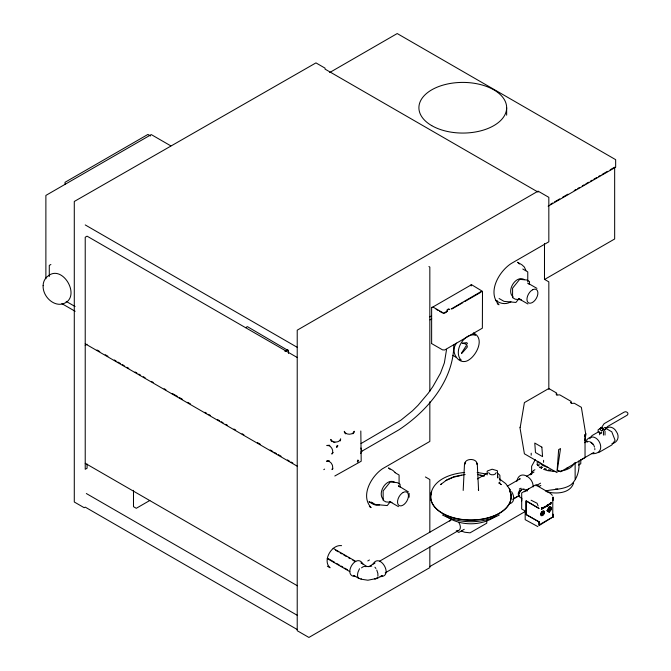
<?xml version="1.0" encoding="UTF-8"?>
<svg xmlns="http://www.w3.org/2000/svg" width="671" height="671" viewBox="0 0 671 671"><rect width="100%" height="100%" fill="white"/><g stroke="black" fill="none" stroke-linecap="round" stroke-linejoin="round"><path stroke-width="1.01" d="M453.814 345.011C453.462 380.683 427.142 411.248 398.725 429.935L361.015 451.7M463.191 490.442L464.483 464.248L465.338 462.403M377.941 576.297L377.848 573.344L376.767 570.014M446.584 349.339L444.361 362.894L440.495 373.168L432.954 386.479L428.392 393.021L418.05 405.301L412.455 410.828L400.906 420.18L361.065 443.523M409.151 497.203L409.151 493.386M521.694 500.952L521.853 499.476M516.821 481.317C519.388 468.543 533.931 477.643 533.076 486.961M538.108 505.926L537.068 503.242L531.096 500.231M594.825 449.755L594.825 448.505M584.735 436.435L585.037 434.397L585.037 457.622L560.52 471.78L557.358 469.952L560.52 448.555L558.649 449.637L556.972 472.594L524.395 453.789L519.908 427.268M520.235 427.301L524.395 402.608L548.794 388.517L556.62 393.038L556.813 395.076M584.693 440.83L586.009 433.843M430.681 495.215C432.711 479.522 450.987 473.575 464.642 472.476M496.221 472.627C495.341 475.588 489.612 475.588 488.74 472.627M573.621 482.902C570.425 493.613 555.722 494.351 546.639 491.658M519.111 493.613L520.352 491.013L521.694 489.822M337.219 445.955L337.035 447.347L336.641 447.129M357.945 460.65L357.76 462.051L357.366 461.824M456.557 343.149C449.109 352.149 459.702 367.389 469.784 359.27C477.232 353.894 484.747 338.008 473.382 332.959M333.193 452.464L331.826 454.066C334.561 451.063 330.761 444.504 326.794 445.544L327.28 445.259M574.426 463.082C571.994 468.215 565.804 470.329 560.52 471.109M372.95 564.194C379.794 551.822 394.271 576.884 380.13 576.632M340.205 440.939L340.583 440.218M359.513 568.74L358.079 571.944A6.92 3.355 -68.5 0 0 357.693 576.582L358.088 577.656L359.53 578.628M535.282 459.635L531.625 466.286L531.625 474.531M548.148 505.196L548.987 504.03C549.591 505.062 547.268 506.571 547.721 504.76L548.551 504.961M585.447 441.577C595.773 426.194 610.375 454.603 591.755 453.688M462.361 343.183L466.722 342.655L467.435 343.401L466.253 344.869L465.565 343.871L462.202 343.258M449.763 521.166L451.273 519.018M589.792 438.742L591.99 435.613L599.027 431.545M465.607 462.495L464.793 464.248C464.391 457.907 477.391 457.907 476.989 464.248L476.779 463.342M499.09 483.279L499.803 482.281M604.579 430.103L605.997 428.132M530.124 474.9L533.26 470.673L534.913 469.717M333.034 468.652L332.011 469.583C334.242 466.446 331.046 460.935 327.272 460.985M519.035 298.561L515.915 302.445L504.072 301.388L499.098 298.511M390.354 501.673L387.234 505.557L375.391 504.491L371.34 502.151M461.598 353.592L467.159 347.293L467.326 345.766L466.06 345.984L461.497 353.139M520.201 489.864C518.49 491.315 516.98 495.106 519.799 496.196L519.371 495.802M368.748 566.769L374.963 562.894L374.141 563.657M441.241 484.076L440.495 484.655L446.978 479.799L453.982 476.695L465.146 474.472M352.803 433.852L354.045 432.552L354.196 431.252C353.114 435.211 345.531 435.219 344.298 431.344L344.483 432.652L345.75 433.877M360.671 453.512L361.828 451.407L360.956 447.993M495.71 516.267C481.283 526.416 459.509 526.358 445.334 515.722M521.694 489.587C518.398 491.424 517.291 497.496 522.072 498.377M526.852 490.216L528.656 488.899L526.249 490.602M357.349 461.522L358.641 460.541L357.794 460.046M323.799 469.65L324.605 469.096M519.304 479.287L520.218 478.725L507.301 486.19M446.072 480.461L452.397 477.668M329.687 72.535L397.215 33.55L615.659 159.664L615.659 167.196L548.132 206.182M50.887 264.483L49.285 265.406L49.285 276.502M85.225 345.313L87.079 344.248M245.62 327.641L247.381 326.626L287.414 350.111L285.695 351.101M284.84 351.227L287.414 349.734L288.522 350.379L288.522 353.458M550.824 204.051L552.619 203.011M554.422 201.979L559.815 198.859M562.508 197.308L567.909 194.187M574.2 190.556L575.995 189.516M577.798 188.476L579.593 187.444M582.294 185.884L584.089 184.844M585.892 183.804L588.584 182.252M590.388 181.212L592.183 180.172M593.978 179.132L596.678 177.58M598.473 176.54L600.277 175.5M602.072 174.46L607.465 171.348M610.165 169.788L614.661 167.196L614.661 238.985L544.525 279.48M471.193 284.89L431.629 307.737L431.629 343.166M429.784 316.905L431.52 315.907M429.994 319.882L431.738 318.884M447.456 311.134L447.079 310.061L447.456 311.134L443.506 313.08L433.458 307.326L431.629 307.326M451.097 309.037L481.216 291.482L480.998 292.187L464.684 301.598M445.066 312.929L446.66 312.007M452.002 308.928L462.873 302.646M149.859 500.449L136.272 508.299L133.495 506.689L133.495 490.35M327.146 461.011L326.609 461.321L327.817 460.675L329.511 460.918M477.366 478.935L487.079 473.332M367.792 560.939L369.436 559.983M605.561 429.071C609.167 425.037 614.552 427.754 616.498 431.872C619.769 436.385 617.874 442.608 611.935 443.623M379.526 561.233L451.608 519.614M526.727 476.251L533.982 472.057M584.743 442.751L587.461 441.183M385.204 572.866L459.09 530.207A6.458 3.724 60 0 0 458.972 522.684M513.357 498.872L518.8 495.735M536.02 485.787L540.549 483.17M580.44 460.147L594.036 452.296M512.644 499.383L519.539 495.399M376.867 578.654L382.26 575.533L381.195 575.869M464.24 529.302L458.821 532.43L456.23 530.937M540.834 485.468L539.19 486.416L536.574 484.856M509.708 503.787C515.244 502.202 514.145 495.349 511.604 491.658M598.591 452.623L611.784 444.999L615.089 440.31L611.784 431.805L605.192 427.989M578.545 465.062L580.776 463.77L580.776 459.702M429.817 566.576L525.385 511.403M602.952 427.838L601.401 427.586L600.251 428.241L600.251 429.356L600.654 430.254L602.206 430.505L603.355 429.851L602.952 428.945M444.269 313.391L443.254 313.391M499.325 514.984C481.845 523.984 459.937 523.984 442.457 514.984M371.751 566.165L370.627 566.106A6.853 3.959 60 0 0 369.654 566.475M377.505 577.412L376.205 578.385M510.941 301.682C506.068 304.928 500.012 303.82 495.643 300.264L497.253 300.759M336.456 446.886L337.916 445.838L337.068 445.351M566.425 468.408L567.834 467.83M600.126 428.584L601.484 428.19M375.601 578.687L367.893 580.222L360.889 579.165M453.302 477.266L461.765 475.244M601.526 427.972C600.017 429.012 601.375 426.907 602.407 427.737M558.297 471.47L559.782 471.227M545.389 491.021C553.801 488.933 563.531 489.914 570.996 484.764C577.479 478.985 579.861 469.39 578.847 460.985M369.025 566.467L366.349 566.509M522.852 489.042L524.294 489.176L527.381 490.954M379.61 504.902L376.272 505.229L373.411 504.349L368.966 501.782L371.835 502.671M355.806 576.532C341.665 576.783 356.133 551.721 362.986 564.093M360.134 578.88L361.384 578.754M553.122 471.512L555.437 471.495L547.855 470.698L543.585 469.323M555.437 489.016L557.744 489.033M477.131 472.476L486.148 473.952M477.593 474.548L484.529 475.898M521.392 299.769L515.311 299.224L512.577 297.647L512.577 288.178L519.681 279.354L526.777 279.983L529.511 281.56L529.511 284.403M391.956 502.436L385.875 501.9L383.141 500.314L383.141 490.853L390.245 482.021L397.341 482.659L400.075 484.236L400.075 487.071M550.74 470.245L548.526 469.767M537.89 526.626L525.175 519.656L525.175 511L521.694 508.995L521.694 492.917L535.617 484.881L550.606 493.537L552.317 495.332M374.552 578.855L375.794 578.981M333.646 442.348L334.879 442.566M341.589 545.657C331.65 544.147 322.114 560.805 330.065 567.758L327.373 566.198M480.017 475.244L483.791 476.15M548.375 467.637L542.621 465.448L538.754 462.034M546.37 469.205L544.441 468.408M520.134 299.132L518.809 298.729L527.918 303.98M390.698 501.807L389.381 501.396L398.482 506.655M354.741 575.768L353.676 575.433L359.069 578.553M599.79 433.315L600.251 433.55L599.312 432.912L600.042 433.407M461.396 531.096L464.718 532.229L470.044 532.841L486.777 523.179L486.777 520.151M328.832 445.083L329.796 445.494M589.641 441.468L593.239 444.412L591.26 442.323M542.621 467.536L541.111 466.488M546.798 510.648L549.465 512.141M538.067 192.107L325.049 69.121L325.049 68.14L315.957 62.889L74.288 201.468L74.288 502L84.202 507.721L85.225 507.125L297.345 629.591M522.793 269.029L527.767 271.906L527.767 281.778M524.378 279.631C515.831 274.582 505.917 291.105 513.164 296.951M536.934 288.371L527.825 283.112L528.84 284.051M497.245 303.762L498.981 304.768C486.903 292.346 498.972 271.394 511.243 263.502L548.828 241.803L548.828 197.341L538.067 191.126L297.219 330.182L297.219 630.706L308.903 637.45L429.834 567.624L429.834 546.899M428.912 266.563L429.834 267.1L429.834 391.327M170.786 145.85L151.26 134.577L45.88 195.42L45.88 278.767M150.581 135.97L147.922 134.435L65.028 182.294L65.028 184.382M436.133 309.281L437.911 310.304M439.69 311.336L442.365 312.871M473.357 333.839L475.596 335.131C463.997 332.346 452.925 351.52 461.136 360.168L459.643 359.312M604.571 427.402L606.181 428.333L607.431 426.597L627.217 415.173C629.574 413.177 626.001 410.66 624.005 412.204L604.11 423.686L601.266 427.93L598.146 429.725L598.146 431.587L601.367 433.441L601.686 431.772M602.969 428.803L604.579 429.725M602.784 428.97L604.395 429.901M599.689 434.8L599.689 433.256M452.833 355.378L456.238 357.341M431.629 343.586L442.558 349.876L444.747 349.96L482.365 328.178L482.499 291.34L471.193 284.479L471.193 285.947M85.225 224.928L297.345 347.393M297.379 357.584L87.079 236.167L85.225 237.24L85.225 469.297L87.079 468.224L87.079 464.055M497.798 473.298L499.853 475.303L500.113 481.073M522.784 489.176L523.59 489.637M552.761 514.221L552.803 500.583M360.813 430.983L361.199 461.229L334.812 476.007M425.397 476.964L429.834 479.53L429.834 532.388M395.034 472.678L399.086 475.018L399.086 483.9M394.942 482.306C386.479 477.408 376.985 493.042 383.267 499.358M66.177 301.38L75.068 306.513M61.849 303.619L75.169 311.302M369.335 506.546L371.113 507.57C360.184 495.777 371.138 476.62 382.327 468.861L429.834 441.434L429.834 401.761M97.052 350.002L99.769 351.57M105.204 354.716L107.93 356.284M114.271 359.95L116.083 360.998M117.895 362.038L120.621 363.607M122.432 364.655L124.244 365.703M126.962 367.272L128.773 368.32M135.123 371.986L136.934 373.034M138.746 374.074L140.558 375.123M143.284 376.691L145.095 377.739M151.436 381.405L153.248 382.453M164.127 388.727L165.938 389.776M172.288 393.441L177.723 396.578M179.543 397.626L182.26 399.195M187.695 402.34L190.413 403.908M204.923 412.279L206.735 413.328M208.547 414.376L210.359 415.424M217.614 419.61L219.425 420.658M221.237 421.698L223.049 422.747M225.766 424.315L227.578 425.364M233.927 429.029L235.739 430.077M242.088 433.743L243.9 434.783M257.496 442.634L260.214 444.202M270.187 449.964L272.904 451.533M274.716 452.581L276.527 453.63M278.348 454.67L281.065 456.246M287.406 459.903L289.218 460.952M291.038 462L292.85 463.049M85.225 343.812L297.345 466.278M333.135 548.324L355.756 561.384M335.626 550.287L338.335 551.856M340.147 552.896L341.958 553.944M343.77 554.984L346.479 556.553M348.291 557.601L350.103 558.641M352.812 560.21L354.624 561.258M328.362 558.691L334.695 562.348M336.498 563.397L339.216 564.957M341.027 566.005L342.831 567.045M344.642 568.094L347.36 569.662M327.23 558.566L349.843 571.617M85.225 463.292L297.345 585.758M86.333 493.529L297.538 615.466M547.611 511.084L549.331 512.132M332.22 441.753L331.063 440.755L330.769 439.396C332.296 443.045 339.929 443.011 340.625 438.851L340.625 439.48M499.325 478.8L505.708 483.606L509.725 489.209L511.101 495.215M498.888 482.86L501.279 484.655L500.532 484.076M519.421 263.997L517.576 262.277L521.912 264.785L524.37 267.066L525.921 270.488M395.16 472.518L392.963 470.48L388.526 467.913L389.985 469.272M408.513 491.977L398.389 485.787L399.404 486.727M367.188 566.668L360.973 562.793L361.795 563.556M509.172 488.756L510.22 489.78M476.444 462.403L477.299 464.248L478.591 490.442L478.322 489.293M538.754 464.131L539.358 465.062M548.433 507.167L550.614 510.706M593.676 445.049L594.548 447.138M570.484 402.323L571.591 403.43L574.267 403.229L581.371 407.331L585.682 433.818M555.965 393.944L557.073 395.051L559.748 394.85L571.13 401.417L571.331 403.456M603.078 429.851L603.044 429.675A1.074 0.621 0 0 0 602.944 429.515M497.513 475.42L497.773 477.978L497.421 470.748L492.128 469.214L487.18 471.101L487.18 474.917M605.024 431.159L605.024 435.051M603.455 431.218L603.455 435.11M575.131 462.504L575.131 479.002M548.828 389.339L548.828 281.854L544.491 279.354L544.491 243.405M543.577 460.34L543.577 462.336M537.253 461.547L537.253 463.611M531.206 453.193L531.206 455.19M506.647 107.737L506.647 115.169M458.159 530.526A6.458 3.724 60 0 1 457.06 530.442M509.725 490.987A40.21 23.217 0 0 1 471.763 520.201A40.21 23.217 0 0 1 431.638 491.96M509.725 490.778A40.21 23.217 0 0 1 471.763 519.991A40.21 23.217 0 0 1 431.638 491.751M524.277 491.784A4.546 2.625 -60 0 1 526.718 490.753M519.295 489.067A3.85 2.248 -60.6 0 1 521.342 488.337M374.921 567.213A6.71 3.238 66.9 0 1 375.903 568.496M361.552 567.867A6.383 3.691 -60 0 1 365.913 566.701M602.483 430.43A1.225 0.713 0 0 1 602.197 430.497M539.098 522.164L539.014 525.586L553.021 516.88L553.021 514.129L552.938 517.551L553.021 516.88L539.098 524.915L539.098 522.164M43.12 285.653C42.458 297.807 57.295 310.421 67.88 301.019C78.088 290.736 61.262 265.162 48.161 275.94C44.949 278.062 43.154 281.854 43.12 285.653M546.571 505.926C546.11 506.664 545.137 506.504 546.571 505.926M550.094 503.896C549.675 504.777 548.668 504.29 550.094 503.896M547.519 505.808L546.823 506.79L546.697 505.338L547.108 505.766L547.519 504.86L547.519 505.808M543.619 507.477L543.611 508.173L544.022 507.251L544.433 507.704L544.382 506.882L543.619 507.477M544.642 506.89L544.634 507.586L545.045 506.655L545.456 507.108L545.406 506.295L544.642 506.89M542.512 508.165C543.409 509.717 543.678 505.85 542.512 508.165M542.109 513.281C542.361 515.554 543.871 511.151 542.109 513.281M549.071 509.264C549.323 511.537 550.832 507.125 549.071 509.264M448.06 309.256C447.507 309.708 449.914 309.49 449.545 309.365C447.423 310.48 450.384 307.981 448.06 309.256M587.762 441.635L587.435 441.946L588.199 441.501L587.762 441.635M532.615 289.763L531.197 290.736A7.725 4.462 -60 0 0 526.987 299.92A7.725 4.462 -60 0 0 532.237 302.587L533.655 301.615A7.725 4.462 -60 0 0 537.865 292.43A7.725 4.462 -60 0 0 532.615 289.763M403.179 492.43L401.761 493.411A7.725 4.462 -60 0 0 397.551 502.596A7.725 4.462 -60 0 0 402.801 505.263L404.219 504.29A7.725 4.462 -60 0 0 408.429 495.106A7.725 4.462 -60 0 0 403.179 492.43M541.791 507.771L541.413 509.448L541.791 507.771M542.336 507.461L541.958 509.13L542.336 507.461M550.581 502.696L550.237 504.357L550.581 502.696M551.126 502.386L550.782 504.038L551.126 502.386M540.994 513.927L540.725 514.087A2.65 1.527 -60 0 1 542.311 511.336L542.311 511.646A2.273 1.308 -60 0 0 540.994 513.927M541.539 513.609L541.262 513.768A1.896 1.09 -60 0 1 542.311 511.965L542.311 512.275A1.518 0.872 -60 0 0 541.539 513.609M543.887 512.258L543.611 512.418A1.518 0.872 -60 0 0 542.847 511.973L542.847 511.654A1.896 1.09 -60 0 1 543.887 512.258M544.433 511.939L544.164 512.099A2.273 1.308 -60 0 0 542.847 511.336L542.847 511.025A2.65 1.527 -60 0 1 544.433 511.939M550.849 508.232L550.572 508.392A1.518 0.872 -60 0 0 549.809 507.947L549.272 507.318A2.65 1.527 -60 0 0 547.687 510.061L547.419 509.599L547.955 509.91A2.273 1.308 -60 0 1 549.272 507.628L549.809 507.637A1.896 1.09 -60 0 1 550.849 508.232M541.539 514.229L541.262 514.389A1.896 1.09 -60 0 0 542.311 514.992L542.311 514.674A1.518 0.872 -60 0 1 541.539 514.229M543.887 512.87L543.611 513.03A1.518 0.872 -60 0 1 542.847 514.363L542.847 514.682A1.896 1.09 -60 0 0 543.887 512.87M544.433 512.56L544.164 512.719A2.273 1.308 -60 0 1 542.847 514.992L542.847 515.311A2.65 1.527 -60 0 0 544.433 512.56M548.501 510.212L548.224 510.371A1.896 1.09 -60 0 0 549.272 510.975L549.809 511.294A2.65 1.527 -60 0 0 551.394 508.543L550.589 508.392L551.126 508.693A2.273 1.308 -60 0 1 549.809 510.975L548.735 510.346L549.272 510.656A1.518 0.872 -60 0 1 548.501 510.212M550.849 508.853L550.572 509.012A1.518 0.872 -60 0 1 549.809 510.346L549.809 510.665A1.896 1.09 -60 0 0 550.849 508.853M549.809 507.008L549.272 507.008L549.809 507.318A2.273 1.308 -60 0 1 551.126 508.081L550.857 507.612L551.394 507.922A2.65 1.527 -60 0 0 549.809 507.008M542.311 515.303L541.774 515.311L542.311 515.622A2.65 1.527 -60 0 1 540.725 514.699L540.457 514.238L540.994 514.548A2.273 1.308 -60 0 0 542.311 515.303M547.955 510.522L547.15 510.371L547.687 510.681A2.65 1.527 -60 0 0 549.272 511.596L548.735 510.975L549.272 511.285A2.273 1.308 -60 0 1 547.955 510.522M539.308 522.038L525.98 514.59L525.98 500.927L539.098 508.501L526.19 500.801L526.19 514.464L539.308 522.038M541.531 468.165L539.727 467.1L541.531 468.165M541.858 447.138L534.77 443.053L535.483 452.539L542.571 456.624L541.858 447.138M549.272 507.939L548.735 507.637L549.272 508.257A1.518 0.872 -60 0 0 548.501 509.591L547.964 509.281L548.224 509.75A1.896 1.09 -60 0 1 549.272 507.939M538.402 465.817L537.144 464.517L538.402 465.817M553.021 497.706L552.938 496.943L553.021 500.457L553.021 497.706M431.747 125.645A43.875 25.33 0 0 0 505.154 114.296A43.875 25.33 0 0 0 451.415 83.271A43.875 25.33 0 0 0 431.747 125.645"/></g></svg>
